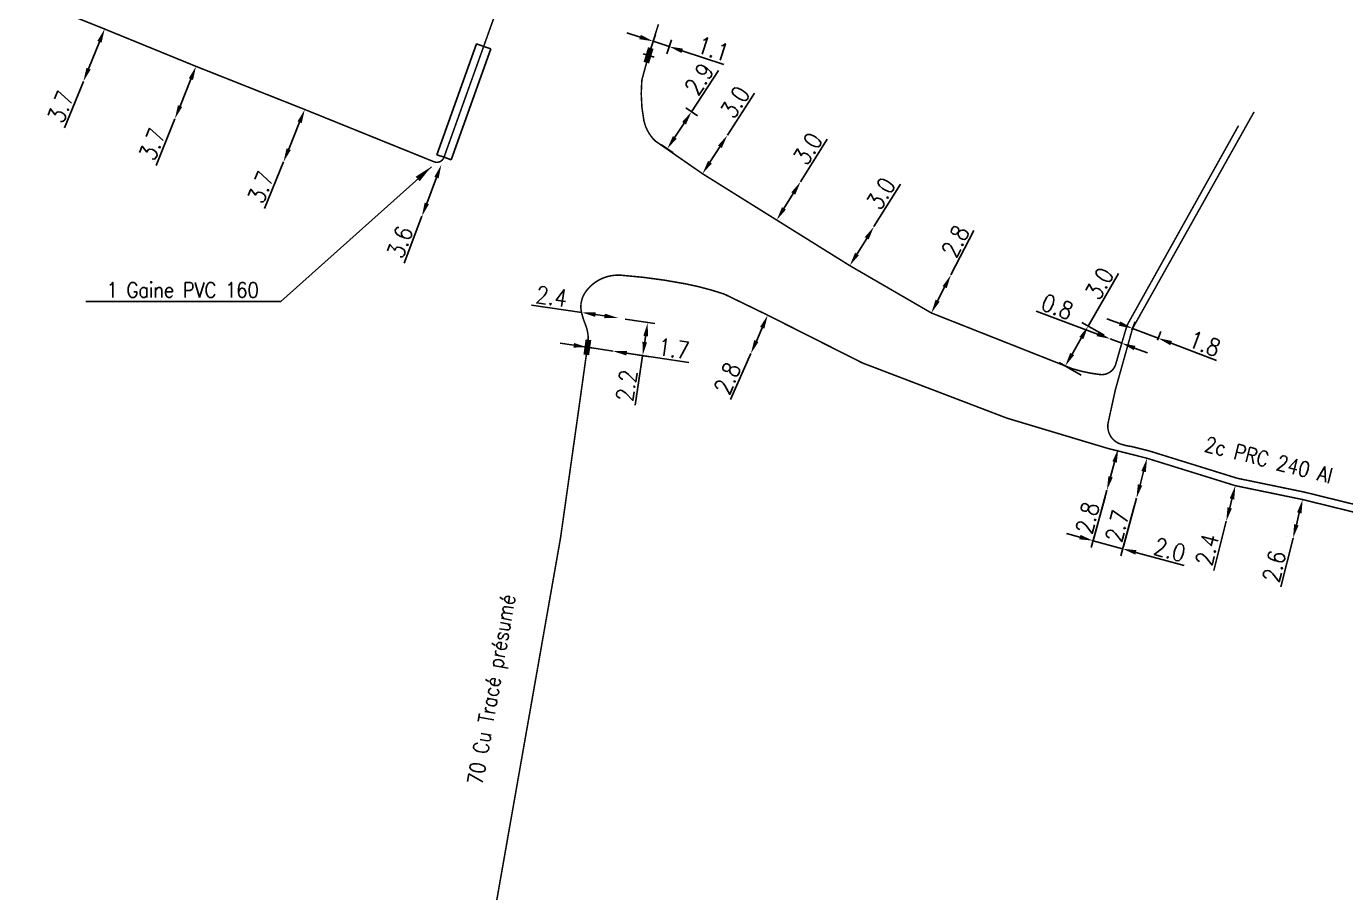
# Model space of a CAD drawing. Header units: millimetres. Extents: x 185000 to 186000, y 128000 to 129009.
# Drawn here: x 185100.5 to 185186.8, y 128335.1 to 128391.8 of the extents above; entities that cross this region are included whole.
import ezdxf
from ezdxf.enums import TextEntityAlignment as Align

# ---------------------------------------------------------------- set-up
doc = ezdxf.new("R2010")
doc.units = ezdxf.units.MM
doc.header["$PDMODE"] = 34
doc.layers.get('0').update_dxf_attribs({"linetype": 'CONTINUOUS'})
doc.layers.get('DEFPOINTS').update_dxf_attribs({"linetype": 'CONTINUOUS'})
for name, color, linetype in [('M_120', 5, 'M_ST_13'), ('M_300', 7, 'CONTINUOUS'), ('M_400', 7, 'CONTINUOUS'), ('M_908', 252, 'CONTINUOUS')]:
    doc.layers.add(name, color=color, linetype=linetype)
doc.styles.get("Standard").update_dxf_attribs({"font": 'romans.shx', "width": 0.85})
doc.linetypes.add('M_ST_13', pattern='A,5,-0.3,["oo",Standard,S=1.5,R=0,X=0,Y=-0.5],-3', length=8.3)
doc.linetypes.add('MT_HS', pattern='A,2,-1,["E",Standard,S=0.85,R=0,X=-0.27,Y=-0.4],-1', length=4)
doc.dimstyles.get("Standard").update_dxf_attribs({"dimtxt": 1.5, "dimasz": 1.2, "dimexe": 0.625, "dimexo": 0.625, "dimgap": 0.25, "dimtad": 1, "dimdec": 1, "dimzin": 0, "dimdsep": 46, "dimtxsty": 'Standard', "dimcen": -0.5, "dimadec": 0, "dimazin": 0, "dimtfac": 1, "dimtdec": 1, "dimtmove": 0, "dimatfit": 3, "dimfxl": 0, "dimtolj": 1, "dimtzin": 0, "dimarcsym": 0})

# ---------------------------------------------------------------- blocks, each defined once
blk = doc.blocks.new('*D12')
at = {"layer": 'DEFPOINTS', "color": 0, "linetype": 'Continuous', "transparency": 16777216}
for p in [(185136.827, 128373.095), (185139.201, 128372.742), (185139.201, 128372.742)]:
    blk.add_point(p, dxfattribs=at)
at = {"layer": 'M_120', "color": 0, "linetype": 'Continuous', "lineweight": -2, "transparency": 16777216}
for p, q in [((185136.827, 128373.095), (185133.54, 128373.585)), ((185138.311, 128372.875), (185137.718, 128372.963))]:
    blk.add_line(p, q, dxfattribs=at)
at = {"layer": 'M_120', "color": 0, "linetype": 'Continuous', "transparency": 16777216}
for points in [[(185137.74, 128373.111), (185137.695, 128372.815), (185136.827, 128373.095)], [(185138.333, 128373.023), (185138.289, 128372.726), (185139.201, 128372.742)]]:
    blk.add_solid(points, dxfattribs=at)
at = {"layer": 'M_120', "color": 0, "linetype": 'Continuous', "transparency": 16777216, "insert": (185134.849, 128374.148), "char_height": 1.125, "attachment_point": 5, "rotation": 351.53232}
blk.add_mtext('\\A1;2.4', dxfattribs=at)
blk = doc.blocks.new('*D13')
at = {"layer": 'DEFPOINTS', "color": 0, "linetype": 'Continuous', "transparency": 16777216}
for p in [(185139.201, 128372.742), (185141.134, 128372.446), (185138.868, 128370.567)]:
    blk.add_point(p, dxfattribs=at)
at = {"layer": 'M_120', "color": 0, "linetype": 'Continuous', "lineweight": -2, "transparency": 16777216}
for p, q in [((185139.665, 128372.671), (185141.598, 128372.375)), ((185140.998, 128371.557), (185140.938, 128371.161)), ((185139.332, 128370.496), (185141.265, 128370.201)), ((185140.802, 128370.272), (185140.306, 128367.031))]:
    blk.add_line(p, q, dxfattribs=at)
at = {"layer": 'M_120', "color": 0, "linetype": 'Continuous', "transparency": 16777216}
for points in [[(185140.85, 128371.579), (185141.147, 128371.534), (185141.134, 128372.446)], [(185140.79, 128371.184), (185141.086, 128371.139), (185140.802, 128370.272)]]:
    blk.add_solid(points, dxfattribs=at)
at = {"layer": 'M_120', "color": 0, "linetype": 'Continuous', "transparency": 16777216, "insert": (185139.744, 128368.32), "char_height": 1.125, "attachment_point": 5, "rotation": 81.30106}
blk.add_mtext('\\A1;2.2', dxfattribs=at)
blk = doc.blocks.new('*D14')
at = {"layer": 'DEFPOINTS', "color": 0, "linetype": 'Continuous', "transparency": 16777216}
for p in [(185137.187, 128370.82), (185138.868, 128370.567), (185138.868, 128370.567)]:
    blk.add_point(p, dxfattribs=at)
at = {"layer": 'M_120', "color": 0, "linetype": 'Continuous', "lineweight": -2, "transparency": 16777216}
for p, q in [((185136.297, 128370.953), (185135.407, 128371.087)), ((185137.187, 128370.82), (185138.868, 128370.567)), ((185139.759, 128370.434), (185143.829, 128369.823))]:
    blk.add_line(p, q, dxfattribs=at)
at = {"layer": 'M_120', "color": 0, "linetype": 'Continuous', "transparency": 16777216}
for points in [[(185136.32, 128371.101), (185136.275, 128370.805), (185137.187, 128370.82)], [(185139.781, 128370.582), (185139.736, 128370.286), (185138.868, 128370.567)]]:
    blk.add_solid(points, dxfattribs=at)
at = {"layer": 'M_120', "color": 0, "linetype": 'Continuous', "transparency": 16777216, "insert": (185142.831, 128370.731), "char_height": 1.125, "attachment_point": 5, "rotation": 351.46982}
blk.add_mtext('\\A1;1.7', dxfattribs=at)
blk = doc.blocks.new('*D15')
at = {"layer": 'DEFPOINTS', "color": 0, "linetype": 'Continuous', "transparency": 16777216}
for p in [(185148.98, 128372.922), (185147.873, 128370.405), (185147.873, 128370.405)]:
    blk.add_point(p, dxfattribs=at)
at = {"layer": 'M_120', "color": 0, "linetype": 'Continuous', "lineweight": -2, "transparency": 16777216}
for p, q in [((185148.55, 128373.111), (185148.55, 128373.111)), ((185148.617, 128372.098), (185148.235, 128371.228)), ((185147.444, 128370.593), (185147.444, 128370.593)), ((185147.873, 128370.405), (185146.554, 128367.403))]:
    blk.add_line(p, q, dxfattribs=at)
at = {"layer": 'M_120', "color": 0, "linetype": 'Continuous', "transparency": 16777216}
for points in [[(185148.48, 128372.159), (185148.755, 128372.038), (185148.98, 128372.922)], [(185148.098, 128371.289), (185148.373, 128371.168), (185147.873, 128370.405)]]:
    blk.add_solid(points, dxfattribs=at)
at = {"layer": 'M_120', "color": 0, "linetype": 'Continuous', "transparency": 16777216, "insert": (185146.346, 128368.794), "char_height": 1.125, "attachment_point": 5, "rotation": 66.27581}
blk.add_mtext('\\A1;2.8', dxfattribs=at)
blk = doc.blocks.new('*D16')
at = {"layer": 'DEFPOINTS', "color": 0, "linetype": 'Continuous', "transparency": 16777216}
for p in [(185173.784, 128363.561), (185173.09, 128360.952), (185173.09, 128360.952)]:
    blk.add_point(p, dxfattribs=at)
at = {"layer": 'M_120', "color": 0, "linetype": 'Continuous', "lineweight": -2, "transparency": 16777216}
for p, q in [((185173.552, 128362.692), (185173.321, 128361.822)), ((185173.09, 128360.952), (185172.247, 128357.784))]:
    blk.add_line(p, q, dxfattribs=at)
at = {"layer": 'M_120', "color": 0, "linetype": 'Continuous', "transparency": 16777216}
for points in [[(185173.407, 128362.73), (185173.697, 128362.653), (185173.784, 128363.561)], [(185173.176, 128361.86), (185173.466, 128361.783), (185173.09, 128360.952)]]:
    blk.add_solid(points, dxfattribs=at)
at = {"layer": 'M_120', "color": 0, "linetype": 'Continuous', "transparency": 16777216, "insert": (185171.828, 128359.126), "char_height": 1.125, "attachment_point": 5, "rotation": 75.10267}
blk.add_mtext('\\A1;2.7', dxfattribs=at)
blk = doc.blocks.new('*D17')
at = {"layer": 'DEFPOINTS', "color": 0, "linetype": 'Continuous', "transparency": 16777216}
for p in [(185179.554, 128361.769), (185178.961, 128359.444), (185178.961, 128359.444)]:
    blk.add_point(p, dxfattribs=at)
at = {"layer": 'M_120', "color": 0, "linetype": 'Continuous', "lineweight": -2, "transparency": 16777216}
for p, q in [((185179.1, 128361.885), (185179.1, 128361.885)), ((185179.331, 128360.897), (185179.183, 128360.316)), ((185178.961, 128359.444), (185178.139, 128356.223)), ((185178.506, 128359.56), (185178.506, 128359.56))]:
    blk.add_line(p, q, dxfattribs=at)
at = {"layer": 'M_120', "color": 0, "linetype": 'Continuous', "transparency": 16777216}
for points in [[(185179.186, 128360.935), (185179.477, 128360.86), (185179.554, 128361.769)], [(185179.038, 128360.353), (185179.328, 128360.279), (185178.961, 128359.444)]]:
    blk.add_solid(points, dxfattribs=at)
at = {"layer": 'M_120', "color": 0, "linetype": 'Continuous', "transparency": 16777216, "insert": (185177.712, 128357.583), "char_height": 1.125, "attachment_point": 5, "rotation": 75.68796}
blk.add_mtext('\\A1;2.4', dxfattribs=at)
blk = doc.blocks.new('*D18')
at = {"layer": 'DEFPOINTS', "color": 0, "linetype": 'Continuous', "transparency": 16777216}
for p in [(185183.953, 128360.861), (185183.326, 128358.338), (185183.326, 128358.338)]:
    blk.add_point(p, dxfattribs=at)
at = {"layer": 'M_120', "color": 0, "linetype": 'Continuous', "lineweight": -2, "transparency": 16777216}
for p, q in [((185183.498, 128360.974), (185183.498, 128360.974)), ((185183.736, 128359.988), (185183.543, 128359.211)), ((185183.326, 128358.338), (185182.535, 128355.156)), ((185182.871, 128358.451), (185182.871, 128358.451))]:
    blk.add_line(p, q, dxfattribs=at)
at = {"layer": 'M_120', "color": 0, "linetype": 'Continuous', "transparency": 16777216}
for points in [[(185183.59, 128360.024), (185183.881, 128359.952), (185183.953, 128360.861)], [(185183.397, 128359.248), (185183.688, 128359.175), (185183.326, 128358.338)]]:
    blk.add_solid(points, dxfattribs=at)
at = {"layer": 'M_120', "color": 0, "linetype": 'Continuous', "transparency": 16777216, "insert": (185182.094, 128356.491), "char_height": 1.125, "attachment_point": 5, "rotation": 76.04016}
blk.add_mtext('\\A1;2.6', dxfattribs=at)
blk = doc.blocks.new('*D19')
at = {"layer": 'DEFPOINTS', "color": 0, "linetype": 'Continuous', "transparency": 16777216}
for p in [(185171.161, 128361.481), (185173.09, 128360.952), (185172.183, 128357.642)]:
    blk.add_point(p, dxfattribs=at)
at = {"layer": 'M_120', "color": 0, "linetype": 'Continuous', "lineweight": -2, "transparency": 16777216}
for p, q in [((185171.037, 128361.028), (185170.13, 128357.718)), ((185172.966, 128360.5), (185172.059, 128357.19)), ((185169.386, 128358.408), (185168.518, 128358.646)), ((185170.254, 128358.17), (185172.183, 128357.642)), ((185173.051, 128357.404), (185176.213, 128356.538))]:
    blk.add_line(p, q, dxfattribs=at)
at = {"layer": 'M_120', "color": 0, "linetype": 'Continuous', "transparency": 16777216}
for points in [[(185169.425, 128358.553), (185169.346, 128358.263), (185170.254, 128358.17)], [(185173.09, 128357.549), (185173.011, 128357.259), (185172.183, 128357.642)]]:
    blk.add_solid(points, dxfattribs=at)
at = {"layer": 'M_120', "color": 0, "linetype": 'Continuous', "transparency": 16777216, "insert": (185175.264, 128357.576), "char_height": 1.125, "attachment_point": 5, "rotation": 344.68076}
blk.add_mtext('\\A1;2.0', dxfattribs=at)
blk = doc.blocks.new('*D20')
at = {"layer": 'DEFPOINTS', "color": 0, "linetype": 'Continuous', "transparency": 16777216}
for p in [(185171.896, 128364.182), (185171.159, 128361.481), (185171.161, 128361.481)]:
    blk.add_point(p, dxfattribs=at)
at = {"layer": 'M_120', "color": 0, "linetype": 'Continuous', "lineweight": -2, "transparency": 16777216}
for p, q in [((185171.444, 128364.305), (185171.442, 128364.306)), ((185171.658, 128363.314), (185171.395, 128362.349)), ((185171.159, 128361.481), (185170.298, 128358.318)), ((185170.708, 128361.604), (185170.707, 128361.604))]:
    blk.add_line(p, q, dxfattribs=at)
at = {"layer": 'M_120', "color": 0, "linetype": 'Continuous', "transparency": 16777216}
for points in [[(185171.513, 128363.354), (185171.803, 128363.275), (185171.895, 128364.183)], [(185171.251, 128362.389), (185171.54, 128362.31), (185171.159, 128361.481)]]:
    blk.add_solid(points, dxfattribs=at)
at = {"layer": 'M_120', "color": 0, "linetype": 'Continuous', "transparency": 16777216, "insert": (185169.886, 128359.662), "char_height": 1.125, "attachment_point": 5, "rotation": 74.76992}
blk.add_mtext('\\A1;2.8', dxfattribs=at)
blk = doc.blocks.new('*D22')
at = {"layer": 'DEFPOINTS', "color": 0, "linetype": 'Continuous', "transparency": 16777216}
for p in [(185142.534, 128390.497), (185141.188, 128389.92), (185142.234, 128389.578)]:
    blk.add_point(p, dxfattribs=at)
at = {"layer": 'M_908', "color": 0, "linetype": 'Continuous', "lineweight": -2, "transparency": 16777216}
for p, q in [((185140.633, 128391.119), (185139.778, 128391.399)), ((185141.334, 128390.366), (185141.635, 128391.285)), ((185141.489, 128390.84), (185142.534, 128390.497)), ((185142.379, 128390.024), (185142.68, 128390.943)), ((185143.39, 128390.218), (185146.116, 128389.325))]:
    blk.add_line(p, q, dxfattribs=at)
at = {"layer": 'M_908', "color": 0, "linetype": 'Continuous', "transparency": 16777216}
for points in [[(185140.68, 128391.262), (185140.587, 128390.977), (185141.489, 128390.84)], [(185143.436, 128390.36), (185143.343, 128390.075), (185142.534, 128390.497)]]:
    blk.add_solid(points, dxfattribs=at)
at = {"layer": 'M_908', "color": 0, "linetype": 'Continuous', "transparency": 16777216, "insert": (185145.414, 128390.344), "char_height": 1.125, "attachment_point": 5, "rotation": 341.88019}
blk.add_mtext('\\A1;1.1', dxfattribs=at)
blk = doc.blocks.new('*D23')
at = {"layer": 'DEFPOINTS', "color": 0, "linetype": 'Continuous', "transparency": 16777216}
for p in [(185143.223, 128386.739), (185143.999, 128386.23), (185141.634, 128384.313)]:
    blk.add_point(p, dxfattribs=at)
at = {"layer": 'M_908', "color": 0, "linetype": 'Continuous', "lineweight": -2, "transparency": 16777216}
for p, q in [((185143.999, 128386.23), (185145.77, 128388.935)), ((185143.615, 128386.482), (185144.391, 128385.974)), ((185142.903, 128384.557), (185143.506, 128385.478)), ((185142.026, 128384.056), (185142.802, 128383.548))]:
    blk.add_line(p, q, dxfattribs=at)
at = {"layer": 'M_908', "color": 0, "linetype": 'Continuous', "transparency": 16777216}
for points in [[(185143.38, 128385.56), (185143.631, 128385.395), (185143.999, 128386.23)], [(185142.778, 128384.639), (185143.029, 128384.475), (185142.41, 128383.804)]]:
    blk.add_solid(points, dxfattribs=at)
at = {"layer": 'M_908', "color": 0, "linetype": 'Continuous', "transparency": 16777216, "insert": (185144.504, 128388.37), "char_height": 1.125, "attachment_point": 5, "rotation": 56.78356}
blk.add_mtext('\\A1;2.9', dxfattribs=at)
blk = doc.blocks.new('*D24')
at = {"layer": 'DEFPOINTS', "color": 0, "linetype": 'Continuous', "transparency": 16777216}
for p in [(185146.341, 128384.697), (185146.341, 128384.697), (185144.714, 128382.177)]:
    blk.add_point(p, dxfattribs=at)
at = {"layer": 'M_908', "color": 0, "linetype": 'Continuous', "lineweight": -2, "transparency": 16777216}
for p, q in [((185146.341, 128384.697), (185148.12, 128387.451)), ((185145.202, 128382.933), (185145.853, 128383.941))]:
    blk.add_line(p, q, dxfattribs=at)
at = {"layer": 'M_908', "color": 0, "linetype": 'Continuous', "transparency": 16777216}
for points in [[(185145.727, 128384.022), (185145.979, 128383.859), (185146.341, 128384.697)], [(185145.076, 128383.014), (185145.328, 128382.851), (185144.714, 128382.177)]]:
    blk.add_solid(points, dxfattribs=at)
at = {"layer": 'M_908', "color": 0, "linetype": 'Continuous', "transparency": 16777216, "insert": (185146.844, 128386.859), "char_height": 1.125, "attachment_point": 5, "rotation": 57.14551}
blk.add_mtext('\\A1;3.0', dxfattribs=at)
blk = doc.blocks.new('*D25')
at = {"layer": 'DEFPOINTS', "color": 0, "linetype": 'Continuous', "transparency": 16777216}
for p in [(185151.127, 128381.649), (185151.127, 128381.649), (185149.565, 128379.146)]:
    blk.add_point(p, dxfattribs=at)
at = {"layer": 'M_908', "color": 0, "linetype": 'Continuous', "lineweight": -2, "transparency": 16777216}
for p, q in [((185151.127, 128381.649), (185152.863, 128384.43)), ((185150.042, 128379.91), (185150.651, 128380.885))]:
    blk.add_line(p, q, dxfattribs=at)
at = {"layer": 'M_908', "color": 0, "linetype": 'Continuous', "transparency": 16777216}
for points in [[(185150.523, 128380.965), (185150.778, 128380.806), (185151.127, 128381.649)], [(185149.914, 128379.989), (185150.169, 128379.83), (185149.565, 128379.146)]]:
    blk.add_solid(points, dxfattribs=at)
at = {"layer": 'M_908', "color": 0, "linetype": 'Continuous', "transparency": 16777216, "insert": (185151.597, 128383.818), "char_height": 1.125, "attachment_point": 5, "rotation": 58.02691}
blk.add_mtext('\\A1;3.0', dxfattribs=at)
blk = doc.blocks.new('*D26')
at = {"layer": 'DEFPOINTS', "color": 0, "linetype": 'Continuous', "transparency": 16777216}
for p in [(185155.924, 128378.715), (185155.924, 128378.715), (185154.344, 128376.164)]:
    blk.add_point(p, dxfattribs=at)
at = {"layer": 'M_908', "color": 0, "linetype": 'Continuous', "lineweight": -2, "transparency": 16777216}
for p, q in [((185155.924, 128378.715), (185157.65, 128381.502)), ((185154.818, 128376.929), (185155.45, 128377.949))]:
    blk.add_line(p, q, dxfattribs=at)
at = {"layer": 'M_908', "color": 0, "linetype": 'Continuous', "transparency": 16777216}
for points in [[(185155.323, 128378.028), (185155.578, 128377.87), (185155.924, 128378.715)], [(185154.691, 128377.008), (185154.946, 128376.85), (185154.344, 128376.164)]]:
    blk.add_solid(points, dxfattribs=at)
at = {"layer": 'M_908', "color": 0, "linetype": 'Continuous', "transparency": 16777216, "insert": (185156.386, 128380.886), "char_height": 1.125, "attachment_point": 5, "rotation": 58.23049}
blk.add_mtext('\\A1;3.0', dxfattribs=at)
blk = doc.blocks.new('*D27')
at = {"layer": 'DEFPOINTS', "color": 0, "linetype": 'Continuous', "transparency": 16777216}
for p in [(185160.958, 128375.558), (185160.958, 128375.558), (185159.677, 128373.068)]:
    blk.add_point(p, dxfattribs=at)
at = {"layer": 'M_908', "color": 0, "linetype": 'Continuous', "lineweight": -2, "transparency": 16777216}
for p, q in [((185160.958, 128375.558), (185162.459, 128378.473)), ((185160.089, 128373.869), (185160.547, 128374.758))]:
    blk.add_line(p, q, dxfattribs=at)
at = {"layer": 'M_908', "color": 0, "linetype": 'Continuous', "transparency": 16777216}
for points in [[(185160.413, 128374.827), (185160.68, 128374.689), (185160.958, 128375.558)], [(185159.956, 128373.937), (185160.222, 128373.8), (185159.677, 128373.068)]]:
    blk.add_solid(points, dxfattribs=at)
at = {"layer": 'M_908', "color": 0, "linetype": 'Continuous', "transparency": 16777216, "insert": (185161.248, 128377.759), "char_height": 1.125, "attachment_point": 5, "rotation": 62.76885}
blk.add_mtext('\\A1;2.8', dxfattribs=at)
blk = doc.blocks.new('*D28')
at = {"layer": 'DEFPOINTS', "color": 0, "linetype": 'Continuous', "transparency": 16777216}
for p in [(185169.929, 128372.204), (185171.378, 128371.371), (185169.884, 128368.77)]:
    blk.add_point(p, dxfattribs=at)
at = {"layer": 'M_908', "color": 0, "linetype": 'Continuous', "lineweight": -2, "transparency": 16777216}
for p, q in [((185169.929, 128372.204), (185171.909, 128375.651)), ((185170.972, 128371.605), (185169.523, 128372.437)), ((185168.883, 128370.383), (185169.481, 128371.423)), ((185169.478, 128369.003), (185168.028, 128369.836))]:
    blk.add_line(p, q, dxfattribs=at)
at = {"layer": 'M_908', "color": 0, "linetype": 'Continuous', "transparency": 16777216}
for points in [[(185169.351, 128371.498), (185169.611, 128371.349), (185169.929, 128372.204)], [(185168.753, 128370.457), (185169.013, 128370.308), (185168.435, 128369.602)]]:
    blk.add_solid(points, dxfattribs=at)
at = {"layer": 'M_908', "color": 0, "linetype": 'Continuous', "transparency": 16777216, "insert": (185170.666, 128374.993), "char_height": 1.125, "attachment_point": 5, "rotation": 60.12802}
blk.add_mtext('\\A1;3.0', dxfattribs=at)
blk = doc.blocks.new('*D29')
at = {"layer": 'DEFPOINTS', "color": 0, "linetype": 'Continuous', "transparency": 16777216}
for p in [(185171.378, 128371.371), (185171.378, 128371.371), (185172.127, 128371.09)]:
    blk.add_point(p, dxfattribs=at)
at = {"layer": 'M_908', "color": 0, "linetype": 'Continuous', "lineweight": -2, "transparency": 16777216}
for p, q in [((185170.536, 128371.688), (185166.534, 128373.193)), ((185172.127, 128371.09), (185171.378, 128371.371)), ((185172.969, 128370.773), (185173.812, 128370.456))]:
    blk.add_line(p, q, dxfattribs=at)
at = {"layer": 'M_908', "color": 0, "linetype": 'Continuous', "transparency": 16777216}
for points in [[(185170.589, 128371.829), (185170.483, 128371.548), (185171.378, 128371.371)], [(185173.022, 128370.913), (185172.917, 128370.633), (185172.127, 128371.09)]]:
    blk.add_solid(points, dxfattribs=at)
at = {"layer": 'M_908', "color": 0, "linetype": 'Continuous', "transparency": 16777216, "insert": (185167.912, 128373.476), "char_height": 1.125, "attachment_point": 5, "rotation": 339.39192}
blk.add_mtext('\\A1;0.8', dxfattribs=at)
blk = doc.blocks.new('*D30')
at = {"layer": 'DEFPOINTS', "color": 0, "linetype": 'Continuous', "transparency": 16777216}
for p in [(185172.62, 128371.498), (185174.514, 128371.414), (185174.303, 128370.859)]:
    blk.add_point(p, dxfattribs=at)
at = {"layer": 'M_120', "color": 0, "linetype": 'Continuous', "lineweight": -2, "transparency": 16777216}
for p, q in [((185171.99, 128372.373), (185171.148, 128372.692)), ((185172.787, 128371.937), (185172.997, 128372.491)), ((185172.831, 128372.053), (185174.514, 128371.414)), ((185174.469, 128371.297), (185174.68, 128371.852)), ((185175.355, 128371.094), (185178.326, 128369.965))]:
    blk.add_line(p, q, dxfattribs=at)
at = {"layer": 'M_120', "color": 0, "linetype": 'Continuous', "transparency": 16777216}
for points in [[(185172.043, 128372.513), (185171.936, 128372.232), (185172.831, 128372.053)], [(185175.408, 128371.234), (185175.302, 128370.954), (185174.514, 128371.414)]]:
    blk.add_solid(points, dxfattribs=at)
at = {"layer": 'M_120', "color": 0, "linetype": 'Continuous', "transparency": 16777216, "insert": (185177.545, 128371.064), "char_height": 1.125, "attachment_point": 5, "rotation": 339.19487}
blk.add_mtext('\\A1;1.8', dxfattribs=at)
blk = doc.blocks.new('M_300_04')
at = {"color": 0, "linetype": 'Continuous'}
blk.add_line((0, 0.375), (0, -0.375), dxfattribs=at)
blk.add_solid([(-0.5, 0.188), (-0.5, -0.188), (0.5, 0.188), (0.5, -0.188)], dxfattribs=at)
at = {"color": 0, "linetype": 'Continuous', "width": 0.75, "flags": 3}
for tag, p in [('DEF_LEG', (0, -5)), ('DEF_COUP', (0.023, -7.005)), ('DEF_TYPE', (0, -9))]:
    blk.add_attdef(tag, text='', height=1.2, dxfattribs=at).set_placement(p, align=Align.MIDDLE)
blk = doc.blocks.new('*D95')
at = {"layer": 'DEFPOINTS', "color": 0, "linetype": 'Continuous', "transparency": 16777216}
for p in [(185127.639, 128382.764), (185126.372, 128379.395), (185126.372, 128379.395)]:
    blk.add_point(p, dxfattribs=at)
at = {"layer": 'M_120', "color": 0, "linetype": 'Continuous', "lineweight": -2, "transparency": 16777216}
for p, q in [((185127.322, 128381.922), (185126.689, 128380.237)), ((185128.078, 128382.6), (185128.078, 128382.6)), ((185126.372, 128379.395), (185125.218, 128376.326)), ((185126.811, 128379.23), (185126.811, 128379.23))]:
    blk.add_line(p, q, dxfattribs=at)
at = {"layer": 'M_120', "color": 0, "linetype": 'Continuous', "transparency": 16777216}
for points in [[(185127.182, 128381.975), (185127.463, 128381.869), (185127.639, 128382.764)], [(185126.548, 128380.29), (185126.829, 128380.184), (185126.372, 128379.395)]]:
    blk.add_solid(points, dxfattribs=at)
at = {"layer": 'M_120', "color": 0, "linetype": 'Continuous', "transparency": 16777216, "insert": (185124.935, 128377.703), "char_height": 1.125, "attachment_point": 5, "rotation": 69.39794}
blk.add_mtext('\\A1;3.6', dxfattribs=at)
blk = doc.blocks.new('*D96')
at = {"layer": 'DEFPOINTS', "color": 0, "linetype": 'Continuous', "transparency": 16777216}
for p in [(185118.713, 128386.377), (185117.32, 128382.949), (185117.32, 128382.949)]:
    blk.add_point(p, dxfattribs=at)
at = {"layer": 'M_120', "color": 0, "linetype": 'Continuous', "lineweight": -2, "transparency": 16777216}
for p, q in [((185118.374, 128385.543), (185117.658, 128383.783)), ((185117.32, 128382.949), (185116.085, 128379.912))]:
    blk.add_line(p, q, dxfattribs=at)
at = {"layer": 'M_120', "color": 0, "linetype": 'Continuous', "transparency": 16777216}
for points in [[(185118.235, 128385.6), (185118.513, 128385.487), (185118.713, 128386.377)], [(185117.519, 128383.84), (185117.797, 128383.727), (185117.32, 128382.949)]]:
    blk.add_solid(points, dxfattribs=at)
at = {"layer": 'M_120', "color": 0, "linetype": 'Continuous', "transparency": 16777216, "insert": (185115.838, 128381.296), "char_height": 1.125, "attachment_point": 5, "rotation": 67.88343}
blk.add_mtext('\\A1;3.7', dxfattribs=at)
blk = doc.blocks.new('*D97')
at = {"layer": 'DEFPOINTS', "color": 0, "linetype": 'Continuous', "transparency": 16777216}
for p in [(185111.602, 128389.198), (185110.219, 128385.766), (185110.219, 128385.766)]:
    blk.add_point(p, dxfattribs=at)
at = {"layer": 'M_120', "color": 0, "linetype": 'Continuous', "lineweight": -2, "transparency": 16777216}
for p, q in [((185111.265, 128388.363), (185110.555, 128386.6)), ((185110.219, 128385.766), (185108.994, 128382.724))]:
    blk.add_line(p, q, dxfattribs=at)
at = {"layer": 'M_120', "color": 0, "linetype": 'Continuous', "transparency": 16777216}
for points in [[(185111.126, 128388.419), (185111.404, 128388.307), (185111.602, 128389.198)], [(185110.416, 128386.656), (185110.695, 128386.544), (185110.219, 128385.766)]]:
    blk.add_solid(points, dxfattribs=at)
at = {"layer": 'M_120', "color": 0, "linetype": 'Continuous', "transparency": 16777216, "insert": (185108.743, 128384.108), "char_height": 1.125, "attachment_point": 5, "rotation": 68.06178}
blk.add_mtext('\\A1;3.7', dxfattribs=at)
blk = doc.blocks.new('*D98')
at = {"layer": 'DEFPOINTS', "color": 0, "linetype": 'Continuous', "transparency": 16777216}
for p in [(185105.626, 128391.641), (185104.235, 128388.213), (185104.235, 128388.213)]:
    blk.add_point(p, dxfattribs=at)
at = {"layer": 'M_120', "color": 0, "linetype": 'Continuous', "lineweight": -2, "transparency": 16777216}
for p, q in [((185105.288, 128390.807), (185104.574, 128389.047)), ((185104.235, 128388.213), (185103.003, 128385.174))]:
    blk.add_line(p, q, dxfattribs=at)
at = {"layer": 'M_120', "color": 0, "linetype": 'Continuous', "transparency": 16777216}
for points in [[(185105.149, 128390.864), (185105.427, 128390.751), (185105.626, 128391.641)], [(185104.435, 128389.103), (185104.713, 128388.99), (185104.235, 128388.213)]]:
    blk.add_solid(points, dxfattribs=at)
at = {"layer": 'M_120', "color": 0, "linetype": 'Continuous', "transparency": 16777216, "insert": (185102.755, 128386.558), "char_height": 1.125, "attachment_point": 5, "rotation": 67.92678}
blk.add_mtext('\\A1;3.7', dxfattribs=at)

msp = doc.modelspace()

# ---------------------------------------------------------------- linework, layer by layer
at = {"layer": 'M_120'}
msp.add_lwpolyline([(185131.734, 128394.218, 0.1, 0.1, 0), (185130.407, 128390.506, 0.1, 0.1, 0), (185127.814, 128383.255, 0.1, 0.1, -0.426326), (185127.156, 128382.96, 0.1, 0.1, 0), (185118.713, 128386.377, 0.1, 0.1, 0), (185111.602, 128389.198, 0.1, 0.1, 0), (185105.626, 128391.641, 0.1, 0.1, 0), (185091.048, 128397.493, 0.1, 0.1, 0)], format="xyseb", dxfattribs=at)
at = {"layer": 'M_120', "const_width": 0.1}
for points in [[(185180.777, 128386.22), (185172.86, 128372.105, 0.059571), (185172.815, 128371.995), (185171.71, 128368.051), (185171.242, 128365.913, 0.381323), (185172.04, 128364.496, 0.053531), (185172.784, 128364.328), (185173.919, 128364.043), (185179.679, 128362.254), (185184.063, 128361.349), (185194.097, 128358.878, -0.136826)], [(185123.156, 128322.209), (185124.321, 128321.956), (185128.54, 128321.29, 0.414259), (185129.112, 128321.705), (185130.235, 128328.817), (185135.434, 128358.361), (185136.677, 128367.159), (185137.187, 128370.82), (185137.226, 128371.091, 0.124458), (185137.075, 128372.262, -0.029376), (185136.817, 128373.046, -0.22387), (185137.075, 128374.452, -0.261743), (185139.396, 128375.536, -0.029086), (185143.605, 128374.973, -0.033801), (185146.143, 128374.3), (185148.98, 128372.922), (185155.161, 128369.802), (185164.632, 128366.182), (185171.248, 128364.198), (185173.784, 128363.561), (185179.554, 128361.769), (185183.953, 128360.861), (185193.637, 128358.477, -0.416175)]]:
    msp.add_lwpolyline(points, format="xyb", dxfattribs=at)
at = {"layer": 'M_400', "color": 7, "linetype": 'CONTINUOUS'}
for p, q in [((185129.936, 128390.674), (185127.344, 128383.423)), ((185129.936, 128390.674), (185130.407, 128390.506)), ((185130.878, 128390.337), (185130.407, 128390.506)), ((185130.878, 128390.337), (185128.285, 128383.087)), ((185127.344, 128383.423), (185127.814, 128383.255)), ((185128.285, 128383.087), (185127.814, 128383.255))]:
    msp.add_line(p, q, dxfattribs=at)
at = {"layer": 'M_908', "linetype": 'MT_HS', "const_width": 0.1}
msp.add_lwpolyline([(185179.764, 128385.327), (185172.527, 128372.36, 0.055697), (185172.441, 128372.155), (185172.127, 128371.09), (185171.737, 128369.726, -0.365696), (185170.712, 128369.039, -0.048052), (185168.9, 128369.418), (185168.435, 128369.602), (185159.677, 128373.068), (185154.344, 128376.164), (185149.565, 128379.146), (185144.714, 128382.177), (185141.634, 128384.313, -0.148485), (185140.885, 128385.639, -0.072069), (185140.747, 128388.299), (185141.188, 128389.92), (185141.834, 128391.954)], format="xyb", dxfattribs=at)

# ---------------------------------------------------------------- block references
at = {"layer": 'M_300', "rotation": 261.9358742042451}
msp.add_blockref('M_300_04', (185137.187, 128370.82), dxfattribs=at)
at = {"layer": 'M_908', "rotation": 253.2493316723393}
msp.add_blockref('M_300_04', (185141.188, 128389.92), dxfattribs=at)

# ---------------------------------------------------------------- texts
at = {"layer": 'M_120', "width": 0.85}
for s, rotation, p in [('2c PRC 240 Al', 345.62473, (185181.736, 128363.454)), ('70 Cu Tracé présumé', 80.01987, (185131.079, 128348.41))]:
    msp.add_text(s, height=1, rotation=rotation, dxfattribs=at).set_placement(p, align=Align.MIDDLE)
at = {"layer": 'M_400', "insert": (185115.698, 128374.57), "char_height": 1, "attachment_point": 6}
msp.add_mtext('1 Gaine PVC 160', dxfattribs=at)

# ---------------------------------------------------------------- dimensions: what is measured, and where the dimension line sits
at = {"layer": 'M_120', "linetype": 'Continuous'}
for base, p1, p2, angle, picture, middle in [((185104.235, 128388.213), (185105.626, 128391.641), (185104.235, 128388.213), 247.92678, '*D98', (185103.45, 128386.276)), ((185110.219, 128385.766), (185111.602, 128389.198), (185110.219, 128385.766), 248.06178, '*D97', (185109.439, 128383.828)), ((185117.32, 128382.949), (185118.713, 128386.377), (185117.32, 128382.949), 247.88343, '*D96', (185116.533, 128381.014)), ((185126.372, 128379.395), (185127.639, 128382.764), (185126.372, 128379.395), 249.39794, '*D95', (185125.637, 128377.439)), ((185139.201, 128372.742), (185136.827, 128373.095), (185139.201, 128372.742), 351.53232, '*D12', (185134.738, 128373.406)), ((185141.134, 128372.446), (185138.868, 128370.567), (185139.201, 128372.742), 81.30106, '*D13', (185140.486, 128368.206)), ((185147.873, 128370.405), (185148.98, 128372.922), (185147.873, 128370.405), 246.27581, '*D15', (185147.033, 128368.492)), ((185174.514, 128371.414), (185172.62, 128371.498), (185174.303, 128370.859), 339.19487, '*D30', (185177.278, 128370.363)), ((185138.868, 128370.567), (185137.187, 128370.82), (185138.868, 128370.567), 351.46982, '*D14', (185142.72, 128369.99)), ((185171.159, 128361.481), (185171.896, 128364.182), (185171.161, 128361.481), 254.76992, '*D20', (185170.61, 128359.465)), ((185173.09, 128360.952), (185173.784, 128363.561), (185173.09, 128360.952), 255.10267, '*D16', (185172.552, 128358.933)), ((185172.183, 128357.642), (185171.161, 128361.481), (185173.09, 128360.952), 344.68076, '*D19', (185175.066, 128356.852)), ((185178.961, 128359.444), (185179.554, 128361.769), (185178.961, 128359.444), 255.68796, '*D17', (185178.438, 128357.397)), ((185183.326, 128358.338), (185183.953, 128360.861), (185183.326, 128358.338), 256.04016, '*D18', (185182.822, 128356.31))]:
    dim = msp.add_linear_dim(base=base, p1=p1, p2=p2, angle=angle, dimstyle='Standard', override={"dimscale": 0.75}, dxfattribs=at)
    dim.commit()
    dim.dimension.update_dxf_attribs({"geometry": picture, "text_midpoint": middle, "dimtype": 161})
at = {"layer": 'M_908', "linetype": 'Continuous'}
for base, p1, p2, angle, picture, middle in [((185142.534, 128390.497), (185141.188, 128389.92), (185142.234, 128389.578), 341.88019, '*D22', (185145.181, 128389.632)), ((185143.999, 128386.23), (185141.634, 128384.313), (185143.223, 128386.739), 56.78356, '*D23', (185145.131, 128387.959)), ((185146.341, 128384.697), (185144.714, 128382.177), (185146.341, 128384.697), 57.14551, '*D24', (185147.474, 128386.452)), ((185151.1272, 128381.6486), (185149.5651, 128379.1462), (185151.1272, 128381.6486), 58.02691, '*D25', (185152.2335, 128383.421)), ((185155.924, 128378.715), (185154.344, 128376.164), (185155.924, 128378.715), 58.23049, '*D26', (185157.024, 128380.491)), ((185160.958, 128375.558), (185159.677, 128373.068), (185160.958, 128375.558), 62.76885, '*D27', (185161.914, 128377.416)), ((185169.929, 128372.204), (185169.884, 128368.77), (185171.378, 128371.371), 60.12802, '*D28', (185171.317, 128374.619)), ((185171.378, 128371.371), (185172.127, 128371.09), (185171.378, 128371.371), 159.39192, '*D29', (185167.648, 128372.774))]:
    dim = msp.add_linear_dim(base=base, p1=p1, p2=p2, angle=angle, dimstyle='Standard', override={"dimscale": 0.75}, dxfattribs=at)
    dim.commit()
    dim.dimension.update_dxf_attribs({"geometry": picture, "text_midpoint": middle, "dimtype": 161})

# ---------------------------------------------------------------- leaders
at = {"layer": 'M_400', "annotation_type": 0, "has_hookline": 1, "hookline_direction": 1, "text_width": 11.293}
msp.add_leader([(185126.987, 128382.636), (185117.148, 128373.82), (185115.948, 128373.82)], dimstyle='Standard', dxfattribs=at)

doc.saveas('drawing.dxf')
